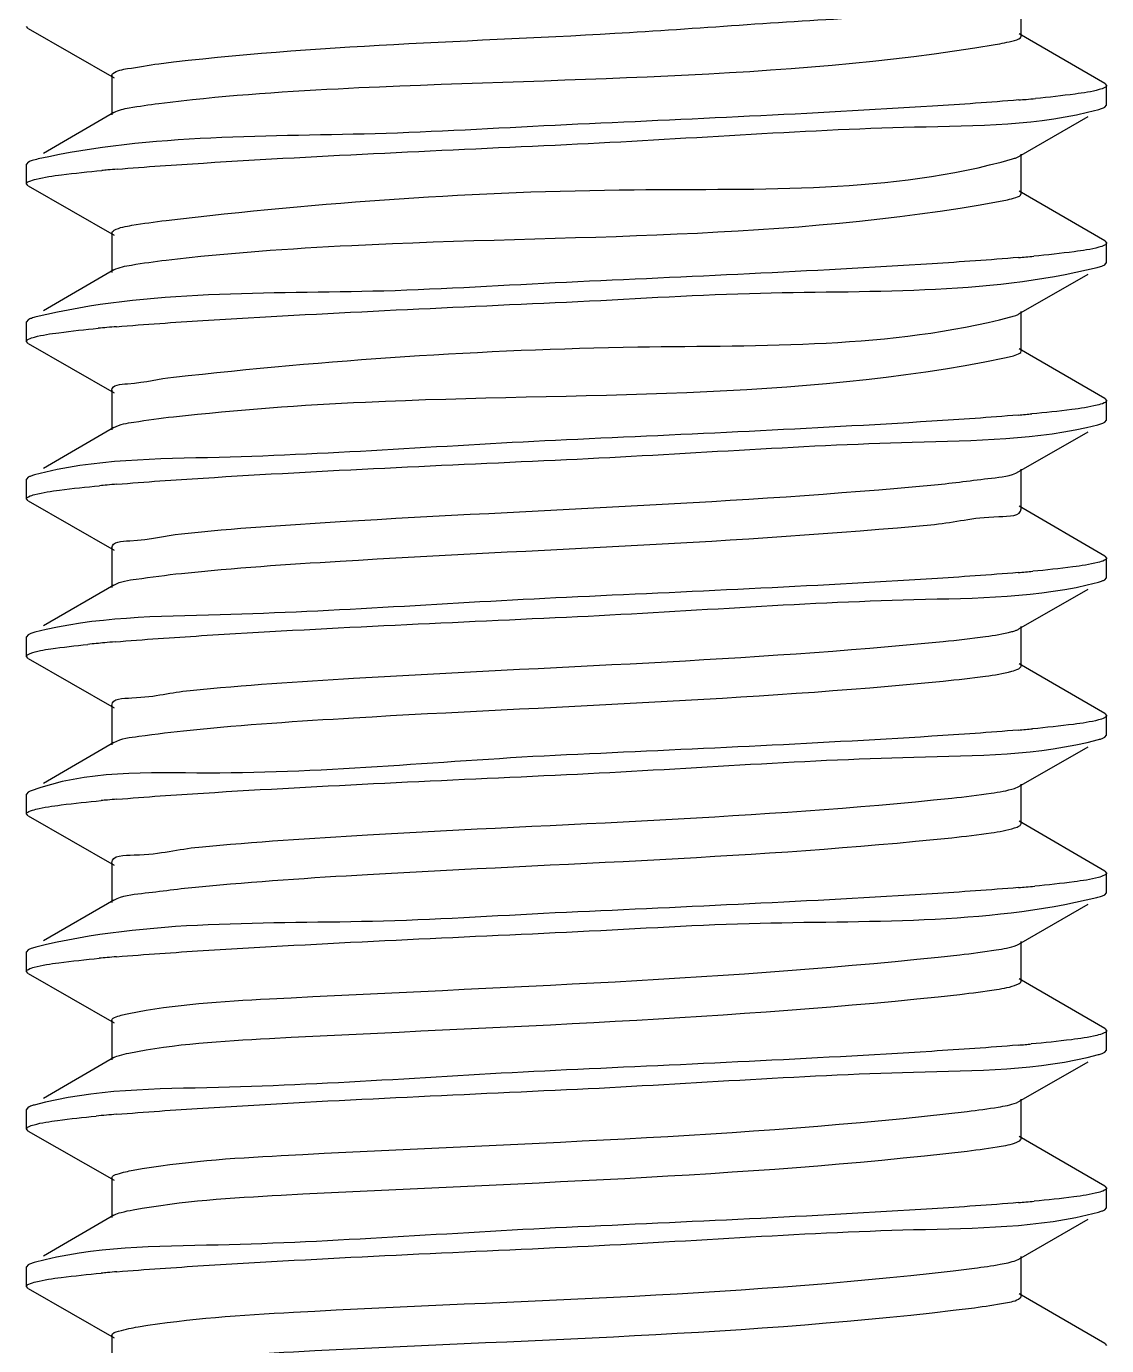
# Model space of a CAD drawing. Extents: x 1247970 to 1725648, y 860327 to 1277876.
# Drawn here: x 1335019.8 to 1335081.4, y 1200043.2 to 1200118.4 of the extents above; entities that cross this region are included whole.
import ezdxf

# ---------------------------------------------------------------- set-up
doc = ezdxf.new("R2010")
doc.units = 0
doc.header["$LTSCALE"] = 1000
doc.header["$MEASUREMENT"] = 0
doc.layers.get('0').update_dxf_attribs({"color": 254})
doc.layers.add('TK', color=4, linetype='Continuous')

# ---------------------------------------------------------------- blocks, each defined once
blk = doc.blocks.new('A$C63786A89')
at = {"linetype": 'Continuous'}
for p, q in [((2059.475, 7474.101), (2059.475, 7476.357)), ((2002.918, 7474.54), (2002.817, 7474.656)), ((2002.918, 7474.54), (2007.808, 7471.733)), ((2064.247, 7471.403), (2059.357, 7474.237)), ((2007.688, 7471.871), (2007.688, 7469.615)), ((2064.247, 7471.403), (2064.345, 7471.289)), ((2064.345, 7470.169), (2064.345, 7471.289)), ((2064.245, 7470.054), (2064.345, 7470.17)), ((2007.806, 7469.751), (2003.785, 7467.42)), ((2059.355, 7467.247), (2063.303, 7469.513)), ((2002.916, 7466.917), (2002.817, 7466.802)), ((2059.475, 7465.128), (2059.475, 7467.384)), ((2002.817, 7465.683), (2002.817, 7466.802)), ((2002.918, 7465.567), (2002.817, 7465.683)), ((2002.918, 7465.567), (2007.808, 7462.76)), ((2064.247, 7462.43), (2059.357, 7465.264)), ((2007.688, 7462.898), (2007.688, 7460.642)), ((2064.247, 7462.43), (2064.345, 7462.317)), ((2064.345, 7461.196), (2064.345, 7462.316)), ((2064.245, 7461.081), (2064.345, 7461.196)), ((2007.806, 7460.778), (2003.785, 7458.447)), ((2059.355, 7458.274), (2063.303, 7460.54)), ((2002.916, 7457.944), (2002.817, 7457.83)), ((2059.475, 7456.155), (2059.475, 7458.411)), ((2002.817, 7456.71), (2002.817, 7457.829)), ((2002.918, 7456.594), (2002.817, 7456.71)), ((2002.918, 7456.594), (2007.808, 7453.788)), ((2064.247, 7453.458), (2059.357, 7456.291)), ((2007.688, 7453.925), (2007.688, 7451.669)), ((2064.247, 7453.458), (2064.345, 7453.342)), ((2064.345, 7452.224), (2064.345, 7453.343)), ((2064.245, 7452.108), (2064.345, 7452.224)), ((2007.806, 7451.805), (2003.785, 7449.474)), ((2059.355, 7449.301), (2063.303, 7451.567)), ((2002.916, 7448.971), (2002.817, 7448.857)), ((2002.817, 7447.737), (2002.817, 7448.857)), ((2059.475, 7447.182), (2059.475, 7449.438)), ((2002.918, 7447.621), (2002.817, 7447.737)), ((2002.918, 7447.621), (2007.808, 7444.815)), ((2064.247, 7444.485), (2059.357, 7447.318)), ((2007.688, 7444.952), (2007.688, 7442.696)), ((2064.247, 7444.485), (2064.345, 7444.37)), ((2064.345, 7443.251), (2064.345, 7444.37)), ((2007.806, 7442.832), (2003.785, 7440.502)), ((2064.245, 7443.135), (2064.345, 7443.251)), ((2059.355, 7440.328), (2063.303, 7442.595)), ((2002.916, 7439.998), (2002.817, 7439.884)), ((2002.817, 7438.764), (2002.817, 7439.884)), ((2059.475, 7438.21), (2059.475, 7440.466)), ((2002.918, 7438.649), (2002.817, 7438.765)), ((2002.918, 7438.649), (2007.808, 7435.842)), ((2064.247, 7435.512), (2059.357, 7438.346)), ((2007.688, 7435.979), (2007.688, 7433.723)), ((2064.247, 7435.512), (2064.345, 7435.398)), ((2064.345, 7434.278), (2064.345, 7435.397)), ((2007.806, 7433.859), (2003.785, 7431.529)), ((2064.245, 7434.162), (2064.345, 7434.278)), ((2059.355, 7431.355), (2063.303, 7433.622)), ((2002.916, 7431.025), (2002.817, 7430.911)), ((2002.817, 7429.791), (2002.817, 7430.911)), ((2003.041, 7431.083), (2002.917, 7431.025)), ((2059.106, 7431.251), (2059.354, 7431.355)), ((2059.475, 7429.237), (2059.475, 7431.493)), ((2002.918, 7429.676), (2002.817, 7429.792)), ((2002.918, 7429.676), (2007.808, 7426.869)), ((2064.247, 7426.539), (2059.357, 7429.373)), ((2007.688, 7427.006), (2007.688, 7424.75)), ((2064.247, 7426.539), (2064.345, 7426.424)), ((2064.345, 7425.305), (2064.345, 7426.424)), ((2007.806, 7424.886), (2003.785, 7422.556)), ((2064.245, 7425.189), (2064.345, 7425.305)), ((2059.355, 7422.383), (2063.303, 7424.649)), ((2002.916, 7422.053), (2002.817, 7421.939)), ((2002.817, 7420.819), (2002.817, 7421.938)), ((2059.224, 7422.321), (2059.355, 7422.383)), ((2059.475, 7420.264), (2059.475, 7422.52)), ((2002.918, 7420.703), (2002.817, 7420.818)), ((2002.918, 7420.703), (2007.808, 7417.896)), ((2064.247, 7417.566), (2059.357, 7420.4)), ((2007.688, 7418.033), (2007.688, 7415.777)), ((2064.247, 7417.566), (2064.345, 7417.451)), ((2064.345, 7416.332), (2064.345, 7417.452)), ((2007.806, 7415.913), (2003.785, 7413.583)), ((2064.245, 7416.216), (2064.345, 7416.332)), ((2059.355, 7413.41), (2063.303, 7415.676)), ((2059.475, 7411.291), (2059.475, 7413.547)), ((2002.916, 7413.08), (2002.817, 7412.965)), ((2002.817, 7411.846), (2002.817, 7412.965)), ((2059.205, 7413.341), (2059.355, 7413.41)), ((2002.918, 7411.73), (2002.817, 7411.846)), ((2002.918, 7411.73), (2007.808, 7408.923)), ((2064.247, 7408.593), (2059.357, 7411.427)), ((2007.688, 7409.061), (2007.688, 7406.805)), ((2064.247, 7408.593), (2064.345, 7408.479)), ((2064.345, 7407.359), (2064.345, 7408.479)), ((2007.806, 7406.941), (2003.785, 7404.61)), ((2064.245, 7407.244), (2064.345, 7407.359)), ((2059.355, 7404.437), (2063.303, 7406.703)), ((2059.475, 7402.318), (2059.475, 7404.574)), ((2002.916, 7404.107), (2002.817, 7403.992)), ((2002.817, 7402.873), (2002.817, 7403.992)), ((2059.183, 7404.36), (2059.355, 7404.437)), ((2002.918, 7402.757), (2002.817, 7402.874)), ((2002.918, 7402.757), (2007.808, 7399.95)), ((2064.247, 7399.62), (2059.357, 7402.454)), ((2007.688, 7400.088), (2007.688, 7397.832)), ((2064.247, 7399.62), (2064.345, 7399.506))]:
    blk.add_line(p, q, dxfattribs=at)
for centre, radius, start, end in [((2049.048, 7591.805), 121.778, 274.84899, 275.05039), ((2050.698, 7573.174), 103.074, 275.04822, 275.34027), ((2016.959, 7358.3), 108.594, 95.02335, 95.20349), ((2018.473, 7341.033), 125.927, 94.77848, 95.02155), ((2048.994, 7583.447), 122.395, 274.84252, 275.0402), ((2050.504, 7566.35), 105.232, 275.03927, 275.28418), ((2016.551, 7353.863), 104.04, 95.04261, 95.31703), ((2018.359, 7333.38), 124.603, 94.79113, 95.04285), ((2048.925, 7575.285), 123.209, 274.8343, 275.02845), ((2050.284, 7559.833), 107.697, 275.02861, 275.22416), ((2016.691, 7343.335), 105.601, 95.03609, 95.27698), ((2018.397, 7323.962), 125.05, 94.78674, 95.0355), ((2048.955, 7565.959), 122.854, 274.83778, 275.03343), ((2050.378, 7549.804), 106.637, 275.03316, 275.2494), ((2015.336, 7349.128), 90.774, 95.09355, 95.70309), ((2018.034, 7319.185), 120.838, 94.82603, 95.10736), ((2048.957, 7556.957), 122.825, 274.83799, 275.03333), ((2050.373, 7540.884), 106.691, 275.03309, 275.24752), ((2016.877, 7323.325), 107.674, 95.02727, 95.22609), ((2018.451, 7305.39), 125.678, 94.78091, 95.0258), ((2049.02, 7547.264), 122.102, 274.84591, 275.04551), ((2050.608, 7529.312), 104.08, 275.04393, 275.31449), ((2016.651, 7316.873), 105.143, 95.03816, 95.28817), ((2018.383, 7297.214), 124.878, 94.78839, 95.03779), ((2048.901, 7539.668), 123.485, 274.83129, 275.02387), ((2050.196, 7524.922), 108.682, 275.02439, 275.19995), ((2016.311, 7311.642), 101.385, 95.05286, 95.38917), ((2018.31, 7289.089), 124.027, 94.79531, 95.05481), ((2049.004, 7529.507), 122.292, 274.84381, 275.04234), ((2050.548, 7512.034), 104.751, 275.04114, 275.29703), ((2016.884, 7296.326), 107.754, 95.02694, 95.22389), ((2018.453, 7278.455), 125.694, 94.78061, 95.02544)]:
    blk.add_arc(centre, radius, start, end, dxfattribs=at)
for points, knots in [([(2010.365, 7472.526), (2019.25, 7473.632), (2033.062, 7473.843), (2049.19, 7475.223), (2056.628, 7475.355), (2059.05, 7476.099)], [0, 0, 0, 0, 0.550139, 0.844315, 1, 1, 1, 1]), ([(2057.997, 7473.616), (2058.369, 7473.678), (2058.773, 7473.775), (2059.473, 7473.953), (2059.474, 7474.101)], [0, 0, 0, 0, 0.717456, 1, 1, 1, 1]), ([(2010.365, 7470.27), (2013.755, 7470.692), (2029.637, 7471.801), (2045.664, 7471.573), (2057.997, 7473.616)], [0, 0, 0, 0, 0.21458, 1, 1, 1, 1]), ([(2007.748, 7471.968), (2007.977, 7472.153), (2008.916, 7472.293), (2009.769, 7472.451), (2010.365, 7472.526)], [0, 0, 0, 0, 0.327967, 1, 1, 1, 1]), ([(2007.689, 7471.871), (2007.689, 7471.888), (2007.702, 7471.927), (2007.731, 7471.954), (2007.748, 7471.968)], [0, 0, 0, 0, 0.434167, 1, 1, 1, 1]), ([(2063.926, 7471.053), (2063.48, 7470.927), (2062.264, 7470.751), (2061.049, 7470.618), (2060.292, 7470.547)], [0, 0, 0, 0, 0.378369, 1, 1, 1, 1]), ([(2064.344, 7471.289), (2064.345, 7471.237), (2064.177, 7471.121), (2064.034, 7471.083), (2063.926, 7471.053)], [0, 0, 0, 0, 0.319042, 1, 1, 1, 1]), ([(2007.806, 7469.751), (2008.068, 7469.902), (2008.95, 7470.061), (2009.8, 7470.199), (2010.365, 7470.27)], [0, 0, 0, 0, 0.347296, 1, 1, 1, 1]), ([(2059.342, 7470.463), (2057.704, 7470.324), (2049.123, 7469.74), (2040.53, 7469.368), (2033.581, 7469.046)], [0, 0, 0, 0, 0.191134, 1, 1, 1, 1]), ([(2033.581, 7467.926), (2040.192, 7468.233), (2050.227, 7469.045), (2060.515, 7468.996), (2063.903, 7469.927)], [0, 0, 0, 0, 0.653213, 1, 1, 1, 1]), ([(2063.903, 7469.927), (2063.97, 7469.945), (2064.087, 7469.981), (2064.199, 7470.028), (2064.244, 7470.054)], [0, 0, 0, 0, 0.577608, 1, 1, 1, 1]), ([(2033.581, 7469.046), (2030.157, 7468.887), (2020.146, 7468.246), (2009.952, 7468.548), (2003.486, 7467.101)], [0, 0, 0, 0, 0.340989, 1, 1, 1, 1]), ([(2007.983, 7466.522), (2009.621, 7466.659), (2018.148, 7467.235), (2026.687, 7467.606), (2033.581, 7467.926)], [0, 0, 0, 0, 0.192379, 1, 1, 1, 1]), ([(2003.486, 7467.101), (2003.369, 7467.074), (2003.176, 7467.026), (2002.986, 7466.957), (2002.917, 7466.917)], [0, 0, 0, 0, 0.599931, 1, 1, 1, 1]), ([(2010.77, 7463.602), (2019.615, 7464.633), (2035.605, 7465.787), (2052.052, 7465.125), (2058.984, 7467.106)], [0, 0, 0, 0, 0.5526, 1, 1, 1, 1]), ([(2058.984, 7467.106), (2059.057, 7467.127), (2059.183, 7467.167), (2059.304, 7467.219), (2059.353, 7467.247)], [0, 0, 0, 0, 0.5729, 1, 1, 1, 1]), ([(2003.376, 7465.955), (2003.85, 7466.071), (2005.098, 7466.247), (2006.346, 7466.377), (2007.11, 7466.446)], [0, 0, 0, 0, 0.388771, 1, 1, 1, 1]), ([(2002.819, 7465.683), (2002.819, 7465.748), (2003.054, 7465.877), (2003.234, 7465.921), (2003.376, 7465.955)], [0, 0, 0, 0, 0.307694, 1, 1, 1, 1]), ([(2010.77, 7461.345), (2014.283, 7461.755), (2030.116, 7462.886), (2046.141, 7462.465), (2058.277, 7464.692)], [0, 0, 0, 0, 0.222808, 1, 1, 1, 1]), ([(2058.277, 7464.692), (2058.579, 7464.747), (2058.92, 7464.827), (2059.473, 7465.004), (2059.474, 7465.128)], [0, 0, 0, 0, 0.712115, 1, 1, 1, 1]), ([(2007.824, 7463.044), (2008.129, 7463.209), (2009.142, 7463.376), (2010.12, 7463.526), (2010.77, 7463.602)], [0, 0, 0, 0, 0.346892, 1, 1, 1, 1]), ([(2007.689, 7462.898), (2007.689, 7462.924), (2007.728, 7462.99), (2007.787, 7463.024), (2007.824, 7463.044)], [0, 0, 0, 0, 0.391455, 1, 1, 1, 1]), ([(2063.903, 7462.073), (2063.446, 7461.948), (2062.205, 7461.77), (2060.966, 7461.637), (2060.195, 7461.565)], [0, 0, 0, 0, 0.379746, 1, 1, 1, 1]), ([(2064.344, 7462.317), (2064.345, 7462.262), (2064.166, 7462.143), (2064.016, 7462.104), (2063.903, 7462.073)], [0, 0, 0, 0, 0.31657, 1, 1, 1, 1]), ([(2007.806, 7460.778), (2008.104, 7460.951), (2009.13, 7461.114), (2010.111, 7461.269), (2010.77, 7461.345)], [0, 0, 0, 0, 0.342311, 1, 1, 1, 1]), ([(2059.327, 7461.489), (2057.689, 7461.35), (2049.113, 7460.767), (2040.525, 7460.395), (2033.581, 7460.073)], [0, 0, 0, 0, 0.191265, 1, 1, 1, 1]), ([(2033.581, 7458.953), (2037.055, 7459.114), (2047.099, 7459.792), (2057.378, 7459.335), (2063.801, 7460.927)], [0, 0, 0, 0, 0.344481, 1, 1, 1, 1]), ([(2063.801, 7460.927), (2063.89, 7460.949), (2064.041, 7460.991), (2064.188, 7461.049), (2064.244, 7461.081)], [0, 0, 0, 0, 0.588486, 1, 1, 1, 1]), ([(2033.581, 7460.073), (2030.113, 7459.912), (2020.074, 7459.239), (2009.805, 7459.676), (2003.376, 7458.102)], [0, 0, 0, 0, 0.344054, 1, 1, 1, 1]), ([(2007.952, 7457.547), (2009.59, 7457.684), (2018.127, 7458.261), (2026.676, 7458.633), (2033.581, 7458.953)], [0, 0, 0, 0, 0.192137, 1, 1, 1, 1]), ([(2003.376, 7458.102), (2003.283, 7458.079), (2003.127, 7458.036), (2002.975, 7457.977), (2002.917, 7457.944)], [0, 0, 0, 0, 0.590675, 1, 1, 1, 1]), ([(2011.2, 7454.677), (2019.98, 7455.64), (2035.813, 7456.752), (2052.02, 7456.303), (2058.894, 7458.109)], [0, 0, 0, 0, 0.554103, 1, 1, 1, 1]), ([(2058.894, 7458.109), (2058.986, 7458.133), (2059.142, 7458.178), (2059.294, 7458.24), (2059.353, 7458.274)], [0, 0, 0, 0, 0.582193, 1, 1, 1, 1]), ([(2003.281, 7456.958), (2003.732, 7457.079), (2004.946, 7457.254), (2006.159, 7457.385), (2006.91, 7457.455)], [0, 0, 0, 0, 0.38235, 1, 1, 1, 1]), ([(2002.819, 7456.71), (2002.819, 7456.767), (2003.007, 7456.886), (2003.163, 7456.926), (2003.281, 7456.958)], [0, 0, 0, 0, 0.315318, 1, 1, 1, 1]), ([(2011.2, 7452.421), (2014.833, 7452.82), (2030.597, 7453.978), (2046.617, 7453.316), (2058.528, 7455.768)], [0, 0, 0, 0, 0.231091, 1, 1, 1, 1]), ([(2058.528, 7455.768), (2058.767, 7455.817), (2059.05, 7455.882), (2059.473, 7456.053), (2059.473, 7456.155)], [0, 0, 0, 0, 0.705113, 1, 1, 1, 1]), ([(2007.69, 7453.925), (2007.688, 7454.248), (2009.485, 7454.322), (2010.324, 7454.581), (2011.2, 7454.677)], [0, 0, 0, 0, 0.268217, 1, 1, 1, 1]), ([(2063.801, 7453.074), (2063.331, 7452.957), (2062.091, 7452.782), (2060.851, 7452.653), (2060.09, 7452.583)], [0, 0, 0, 0, 0.387955, 1, 1, 1, 1]), ([(2064.344, 7453.342), (2064.343, 7453.279), (2064.116, 7453.152), (2063.939, 7453.108), (2063.801, 7453.074)], [0, 0, 0, 0, 0.309067, 1, 1, 1, 1]), ([(2007.806, 7451.805), (2008.142, 7452.001), (2009.322, 7452.166), (2010.442, 7452.338), (2011.2, 7452.421)], [0, 0, 0, 0, 0.337908, 1, 1, 1, 1]), ([(2059.308, 7452.514), (2057.67, 7452.376), (2049.1, 7451.794), (2040.519, 7451.422), (2033.581, 7451.1)], [0, 0, 0, 0, 0.191406, 1, 1, 1, 1]), ([(2033.581, 7449.98), (2040.148, 7450.285), (2050.176, 7451.056), (2060.418, 7451.082), (2063.842, 7451.965)], [0, 0, 0, 0, 0.650199, 1, 1, 1, 1]), ([(2063.842, 7451.965), (2063.923, 7451.986), (2064.06, 7452.025), (2064.192, 7452.078), (2064.244, 7452.108)], [0, 0, 0, 0, 0.584348, 1, 1, 1, 1]), ([(2033.581, 7451.1), (2026.986, 7450.794), (2016.953, 7449.997), (2006.682, 7450.018), (2003.281, 7449.105)], [0, 0, 0, 0, 0.652165, 1, 1, 1, 1]), ([(2007.962, 7448.575), (2009.601, 7448.712), (2018.135, 7449.289), (2026.68, 7449.66), (2033.581, 7449.98)], [0, 0, 0, 0, 0.19222, 1, 1, 1, 1]), ([(2003.281, 7449.105), (2003.209, 7449.085), (2003.084, 7449.048), (2002.964, 7448.998), (2002.917, 7448.971)], [0, 0, 0, 0, 0.580887, 1, 1, 1, 1]), ([(2054.538, 7448.542), (2055.626, 7448.644), (2057.206, 7448.874), (2058.89, 7449.034), (2059.354, 7449.301)], [0, 0, 0, 0, 0.671657, 1, 1, 1, 1]), ([(2003.303, 7447.991), (2003.763, 7448.112), (2004.992, 7448.287), (2006.22, 7448.418), (2006.979, 7448.489)], [0, 0, 0, 0, 0.383748, 1, 1, 1, 1]), ([(2011.657, 7445.753), (2014.658, 7446.064), (2028.953, 7447.036), (2043.28, 7447.485), (2054.538, 7448.542)], [0, 0, 0, 0, 0.210603, 1, 1, 1, 1]), ([(2002.819, 7447.737), (2002.819, 7447.796), (2003.018, 7447.918), (2003.179, 7447.959), (2003.303, 7447.991)], [0, 0, 0, 0, 0.31327, 1, 1, 1, 1]), ([(2054.538, 7446.286), (2055.765, 7446.401), (2056.912, 7446.793), (2059.471, 7446.735), (2059.473, 7447.182)], [0, 0, 0, 0, 0.73385, 1, 1, 1, 1]), ([(2011.657, 7443.497), (2014.658, 7443.808), (2028.953, 7444.78), (2043.28, 7445.229), (2054.538, 7446.286)], [0, 0, 0, 0, 0.210603, 1, 1, 1, 1]), ([(2007.69, 7444.952), (2007.689, 7445.315), (2009.731, 7445.35), (2010.668, 7445.651), (2011.657, 7445.753)], [0, 0, 0, 0, 0.267228, 1, 1, 1, 1]), ([(2064.344, 7444.37), (2064.344, 7444.31), (2064.136, 7444.186), (2063.971, 7444.145), (2063.842, 7444.112)], [0, 0, 0, 0, 0.311734, 1, 1, 1, 1]), ([(2063.842, 7444.112), (2063.377, 7443.992), (2062.138, 7443.816), (2060.899, 7443.684), (2060.135, 7443.614)], [0, 0, 0, 0, 0.384815, 1, 1, 1, 1]), ([(2007.806, 7442.832), (2008.183, 7443.052), (2009.525, 7443.216), (2010.793, 7443.408), (2011.657, 7443.497)], [0, 0, 0, 0, 0.334035, 1, 1, 1, 1]), ([(2059.316, 7443.542), (2057.678, 7443.403), (2049.105, 7442.821), (2040.521, 7442.449), (2033.581, 7442.127)], [0, 0, 0, 0, 0.191347, 1, 1, 1, 1]), ([(2033.581, 7441.007), (2040.179, 7441.314), (2050.213, 7442.113), (2060.487, 7442.087), (2063.886, 7443.003)], [0, 0, 0, 0, 0.652317, 1, 1, 1, 1]), ([(2063.886, 7443.003), (2063.957, 7443.023), (2064.079, 7443.059), (2064.197, 7443.108), (2064.244, 7443.135)], [0, 0, 0, 0, 0.579628, 1, 1, 1, 1]), ([(2033.581, 7442.127), (2027.002, 7441.822), (2016.972, 7441.04), (2006.718, 7441.033), (2003.303, 7440.138)], [0, 0, 0, 0, 0.65104, 1, 1, 1, 1]), ([(2007.868, 7439.594), (2009.506, 7439.733), (2018.071, 7440.314), (2026.648, 7440.686), (2033.581, 7441.007)], [0, 0, 0, 0, 0.191465, 1, 1, 1, 1]), ([(2003.303, 7440.138), (2003.226, 7440.118), (2003.094, 7440.079), (2002.967, 7440.027), (2002.917, 7439.998)], [0, 0, 0, 0, 0.583377, 1, 1, 1, 1]), ([(2055.044, 7439.618), (2055.846, 7439.697), (2057.149, 7439.845), (2058.453, 7440.042), (2058.942, 7440.176)], [0, 0, 0, 0, 0.613528, 1, 1, 1, 1]), ([(2058.942, 7440.176), (2059.024, 7440.198), (2059.164, 7440.24), (2059.3, 7440.297), (2059.354, 7440.328)], [0, 0, 0, 0, 0.578191, 1, 1, 1, 1]), ([(2003.041, 7438.937), (2003.411, 7439.079), (2004.517, 7439.245), (2005.609, 7439.381), (2006.315, 7439.452)], [0, 0, 0, 0, 0.358538, 1, 1, 1, 1]), ([(2012.139, 7436.829), (2015.238, 7437.134), (2029.54, 7438.096), (2043.879, 7438.517), (2055.044, 7439.618)], [0, 0, 0, 0, 0.217221, 1, 1, 1, 1]), ([(2002.819, 7438.765), (2002.819, 7438.799), (2002.896, 7438.881), (2002.983, 7438.914), (2003.041, 7438.937)], [0, 0, 0, 0, 0.35285, 1, 1, 1, 1]), ([(2055.044, 7437.362), (2055.846, 7437.441), (2057.149, 7437.588), (2058.453, 7437.786), (2058.942, 7437.92)], [0, 0, 0, 0, 0.613528, 1, 1, 1, 1]), ([(2058.942, 7437.92), (2059.078, 7437.957), (2059.258, 7438.004), (2059.473, 7438.144), (2059.473, 7438.21)], [0, 0, 0, 0, 0.682917, 1, 1, 1, 1]), ([(2007.69, 7435.979), (2007.69, 7436.384), (2009.99, 7436.375), (2011.031, 7436.72), (2012.139, 7436.829)], [0, 0, 0, 0, 0.266589, 1, 1, 1, 1]), ([(2012.139, 7434.573), (2015.238, 7434.878), (2029.54, 7435.84), (2043.879, 7436.261), (2055.044, 7437.362)], [0, 0, 0, 0, 0.217221, 1, 1, 1, 1]), ([(2064.344, 7435.398), (2064.345, 7435.342), (2064.158, 7435.221), (2064.003, 7435.182), (2063.886, 7435.15)], [0, 0, 0, 0, 0.314936, 1, 1, 1, 1]), ([(2007.807, 7433.859), (2008.226, 7434.103), (2009.739, 7434.266), (2011.163, 7434.477), (2012.139, 7434.573)], [0, 0, 0, 0, 0.330677, 1, 1, 1, 1]), ([(2059.316, 7434.569), (2057.678, 7434.43), (2049.105, 7433.848), (2040.521, 7433.476), (2033.581, 7433.154)], [0, 0, 0, 0, 0.191353, 1, 1, 1, 1]), ([(2063.886, 7435.15), (2063.421, 7435.025), (2062.165, 7434.847), (2060.91, 7434.713), (2060.131, 7434.641)], [0, 0, 0, 0, 0.380766, 1, 1, 1, 1]), ([(2033.581, 7432.035), (2040.176, 7432.341), (2050.209, 7433.136), (2060.479, 7433.117), (2063.881, 7434.029)], [0, 0, 0, 0, 0.652112, 1, 1, 1, 1]), ([(2063.881, 7434.029), (2063.953, 7434.049), (2064.077, 7434.086), (2064.197, 7434.135), (2064.244, 7434.162)], [0, 0, 0, 0, 0.580153, 1, 1, 1, 1]), ([(2033.581, 7433.154), (2026.779, 7432.838), (2016.772, 7431.752), (2006.211, 7432.306), (2003.041, 7431.083)], [0, 0, 0, 0, 0.667177, 1, 1, 1, 1]), ([(2007.977, 7430.63), (2009.615, 7430.768), (2018.144, 7431.343), (2026.685, 7431.714), (2033.581, 7432.035)], [0, 0, 0, 0, 0.192328, 1, 1, 1, 1]), ([(2055.525, 7430.694), (2056.276, 7430.772), (2057.473, 7430.918), (2058.675, 7431.11), (2059.106, 7431.251)], [0, 0, 0, 0, 0.624786, 1, 1, 1, 1]), ([(2002.819, 7429.792), (2002.819, 7429.856), (2003.047, 7429.982), (2003.222, 7430.026), (2003.361, 7430.06)], [0, 0, 0, 0, 0.309247, 1, 1, 1, 1]), ([(2003.361, 7430.06), (2003.83, 7430.177), (2005.069, 7430.352), (2006.309, 7430.482), (2007.069, 7430.551)], [0, 0, 0, 0, 0.38789, 1, 1, 1, 1]), ([(2012.646, 7427.905), (2015.839, 7428.204), (2030.132, 7429.156), (2044.468, 7429.545), (2055.525, 7430.694)], [0, 0, 0, 0, 0.22384, 1, 1, 1, 1]), ([(2055.525, 7428.438), (2056.276, 7428.516), (2057.473, 7428.662), (2058.675, 7428.854), (2059.106, 7428.995)], [0, 0, 0, 0, 0.624786, 1, 1, 1, 1]), ([(2059.106, 7428.995), (2059.201, 7429.027), (2059.336, 7429.069), (2059.473, 7429.186), (2059.473, 7429.237)], [0, 0, 0, 0, 0.665219, 1, 1, 1, 1]), ([(2007.69, 7427.006), (2007.692, 7427.455), (2010.262, 7427.395), (2011.414, 7427.789), (2012.646, 7427.905)], [0, 0, 0, 0, 0.266137, 1, 1, 1, 1]), ([(2012.646, 7425.649), (2015.839, 7425.948), (2030.132, 7426.9), (2044.468, 7427.289), (2055.525, 7428.438)], [0, 0, 0, 0, 0.22384, 1, 1, 1, 1]), ([(2064.344, 7426.424), (2064.344, 7426.368), (2064.155, 7426.248), (2063.999, 7426.208), (2063.881, 7426.176)], [0, 0, 0, 0, 0.315181, 1, 1, 1, 1]), ([(2007.807, 7424.886), (2008.27, 7425.156), (2009.965, 7425.314), (2011.552, 7425.546), (2012.646, 7425.649)], [0, 0, 0, 0, 0.327706, 1, 1, 1, 1]), ([(2059.335, 7425.598), (2057.697, 7425.459), (2049.118, 7424.876), (2040.528, 7424.504), (2033.581, 7424.181)], [0, 0, 0, 0, 0.191194, 1, 1, 1, 1]), ([(2063.881, 7426.176), (2063.429, 7426.055), (2062.214, 7425.88), (2061, 7425.749), (2060.248, 7425.679)], [0, 0, 0, 0, 0.38241, 1, 1, 1, 1]), ([(2033.581, 7423.062), (2037.049, 7423.223), (2047.088, 7423.895), (2057.355, 7423.461), (2063.785, 7425.032)], [0, 0, 0, 0, 0.344, 1, 1, 1, 1]), ([(2063.785, 7425.032), (2063.878, 7425.055), (2064.034, 7425.097), (2064.186, 7425.156), (2064.244, 7425.189)], [0, 0, 0, 0, 0.590008, 1, 1, 1, 1]), ([(2033.581, 7424.181), (2030.107, 7424.02), (2020.063, 7423.342), (2009.783, 7423.801), (2003.361, 7422.207)], [0, 0, 0, 0, 0.344517, 1, 1, 1, 1]), ([(2007.959, 7421.656), (2009.597, 7421.793), (2018.132, 7422.37), (2026.679, 7422.741), (2033.581, 7423.062)], [0, 0, 0, 0, 0.192196, 1, 1, 1, 1]), ([(2003.361, 7422.207), (2003.271, 7422.185), (2003.12, 7422.143), (2002.973, 7422.085), (2002.917, 7422.053)], [0, 0, 0, 0, 0.589211, 1, 1, 1, 1]), ([(2055.981, 7421.769), (2056.674, 7421.846), (2057.757, 7421.991), (2058.852, 7422.173), (2059.224, 7422.321)], [0, 0, 0, 0, 0.635562, 1, 1, 1, 1]), ([(2002.819, 7420.818), (2002.818, 7420.873), (2002.999, 7420.992), (2003.149, 7421.031), (2003.264, 7421.062)], [0, 0, 0, 0, 0.316375, 1, 1, 1, 1]), ([(2003.264, 7421.062), (2003.72, 7421.187), (2004.957, 7421.364), (2006.192, 7421.497), (2006.96, 7421.568)], [0, 0, 0, 0, 0.380139, 1, 1, 1, 1]), ([(2008.645, 7418.423), (2011.277, 7418.962), (2027.135, 7419.877), (2042.926, 7420.334), (2055.981, 7421.769)], [0, 0, 0, 0, 0.169802, 1, 1, 1, 1]), ([(2055.981, 7419.513), (2056.681, 7419.59), (2057.768, 7419.737), (2058.87, 7419.92), (2059.239, 7420.071)], [0, 0, 0, 0, 0.638028, 1, 1, 1, 1]), ([(2059.239, 7420.071), (2059.301, 7420.097), (2059.395, 7420.135), (2059.473, 7420.226), (2059.473, 7420.264)], [0, 0, 0, 0, 0.640616, 1, 1, 1, 1]), ([(2008.645, 7416.167), (2011.277, 7416.706), (2027.135, 7417.621), (2042.926, 7418.078), (2055.981, 7419.513)], [0, 0, 0, 0, 0.169802, 1, 1, 1, 1]), ([(2007.689, 7418.033), (2007.69, 7418.137), (2008.118, 7418.308), (2008.403, 7418.373), (2008.645, 7418.423)], [0, 0, 0, 0, 0.294553, 1, 1, 1, 1]), ([(2064.344, 7417.451), (2064.344, 7417.386), (2064.108, 7417.257), (2063.928, 7417.213), (2063.785, 7417.179)], [0, 0, 0, 0, 0.307489, 1, 1, 1, 1]), ([(2059.301, 7416.622), (2057.663, 7416.484), (2049.095, 7415.902), (2040.516, 7415.53), (2033.581, 7415.208)], [0, 0, 0, 0, 0.191467, 1, 1, 1, 1]), ([(2063.785, 7417.179), (2063.31, 7417.062), (2062.061, 7416.887), (2060.811, 7416.757), (2060.046, 7416.688)], [0, 0, 0, 0, 0.388857, 1, 1, 1, 1]), ([(2007.807, 7415.913), (2007.906, 7415.971), (2008.187, 7416.065), (2008.471, 7416.131), (2008.645, 7416.167)], [0, 0, 0, 0, 0.391027, 1, 1, 1, 1]), ([(2033.581, 7414.089), (2040.171, 7414.395), (2050.203, 7415.186), (2060.467, 7415.175), (2063.874, 7416.082)], [0, 0, 0, 0, 0.651748, 1, 1, 1, 1]), ([(2063.874, 7416.082), (2063.947, 7416.101), (2064.074, 7416.139), (2064.196, 7416.189), (2064.244, 7416.216)], [0, 0, 0, 0, 0.580952, 1, 1, 1, 1]), ([(2033.581, 7415.208), (2026.973, 7414.902), (2016.938, 7414.092), (2006.654, 7414.136), (2003.264, 7413.209)], [0, 0, 0, 0, 0.65304, 1, 1, 1, 1]), ([(2007.942, 7412.682), (2009.579, 7412.819), (2018.12, 7413.397), (2026.673, 7413.768), (2033.581, 7414.089)], [0, 0, 0, 0, 0.191995, 1, 1, 1, 1]), ([(2003.264, 7413.209), (2003.195, 7413.19), (2003.077, 7413.154), (2002.962, 7413.106), (2002.917, 7413.08)], [0, 0, 0, 0, 0.578869, 1, 1, 1, 1]), ([(2008.897, 7409.499), (2011.679, 7410.007), (2027.572, 7410.986), (2043.448, 7411.33), (2056.411, 7412.845)], [0, 0, 0, 0, 0.178063, 1, 1, 1, 1]), ([(2056.411, 7412.845), (2057.001, 7412.914), (2057.936, 7413.044), (2058.876, 7413.215), (2059.205, 7413.341)], [0, 0, 0, 0, 0.627446, 1, 1, 1, 1]), ([(2002.819, 7411.846), (2002.819, 7411.9), (2002.995, 7412.017), (2003.144, 7412.056), (2003.257, 7412.087)], [0, 0, 0, 0, 0.317774, 1, 1, 1, 1]), ([(2003.257, 7412.087), (2003.694, 7412.208), (2004.876, 7412.381), (2006.056, 7412.51), (2006.789, 7412.579)], [0, 0, 0, 0, 0.381234, 1, 1, 1, 1]), ([(2059.343, 7411.147), (2059.379, 7411.167), (2059.436, 7411.201), (2059.474, 7411.265), (2059.474, 7411.291)], [0, 0, 0, 0, 0.606941, 1, 1, 1, 1]), ([(2008.897, 7407.243), (2011.679, 7407.751), (2027.572, 7408.73), (2043.448, 7409.074), (2056.411, 7410.589)], [0, 0, 0, 0, 0.178063, 1, 1, 1, 1]), ([(2056.411, 7410.589), (2057.058, 7410.665), (2058.031, 7410.815), (2059.04, 7410.981), (2059.343, 7411.147)], [0, 0, 0, 0, 0.653827, 1, 1, 1, 1]), ([(2007.689, 7409.061), (2007.69, 7409.186), (2008.249, 7409.363), (2008.592, 7409.443), (2008.897, 7409.499)], [0, 0, 0, 0, 0.287626, 1, 1, 1, 1]), ([(2064.344, 7408.479), (2064.344, 7408.422), (2064.152, 7408.301), (2063.994, 7408.26), (2063.874, 7408.228)], [0, 0, 0, 0, 0.314541, 1, 1, 1, 1]), ([(2059.33, 7407.652), (2057.692, 7407.513), (2049.115, 7406.93), (2040.526, 7406.558), (2033.581, 7406.236)], [0, 0, 0, 0, 0.191235, 1, 1, 1, 1]), ([(2063.874, 7408.228), (2063.419, 7408.107), (2062.196, 7407.932), (2060.975, 7407.801), (2060.218, 7407.73)], [0, 0, 0, 0, 0.382746, 1, 1, 1, 1]), ([(2007.807, 7406.941), (2007.932, 7407.013), (2008.299, 7407.123), (2008.667, 7407.201), (2008.897, 7407.243)], [0, 0, 0, 0, 0.379969, 1, 1, 1, 1]), ([(2033.581, 7405.116), (2040.174, 7405.422), (2050.206, 7406.216), (2060.474, 7406.2), (2063.878, 7407.11)], [0, 0, 0, 0, 0.651961, 1, 1, 1, 1]), ([(2063.878, 7407.11), (2063.951, 7407.129), (2064.075, 7407.166), (2064.196, 7407.216), (2064.244, 7407.244)], [0, 0, 0, 0, 0.580498, 1, 1, 1, 1]), ([(2033.581, 7406.236), (2026.967, 7405.928), (2016.931, 7405.114), (2006.641, 7405.167), (2003.257, 7404.234)], [0, 0, 0, 0, 0.653526, 1, 1, 1, 1]), ([(2007.977, 7403.712), (2009.616, 7403.849), (2018.145, 7404.425), (2026.685, 7404.796), (2033.581, 7405.116)], [0, 0, 0, 0, 0.192333, 1, 1, 1, 1]), ([(2003.257, 7404.234), (2003.189, 7404.215), (2003.073, 7404.18), (2002.961, 7404.133), (2002.917, 7404.107)], [0, 0, 0, 0, 0.577996, 1, 1, 1, 1]), ([(2009.178, 7400.575), (2012.104, 7401.057), (2028.021, 7402.081), (2043.96, 7402.315), (2056.814, 7403.921)], [0, 0, 0, 0, 0.186277, 1, 1, 1, 1]), ([(2056.814, 7403.921), (2057.307, 7403.983), (2058.101, 7404.097), (2058.895, 7404.254), (2059.183, 7404.36)], [0, 0, 0, 0, 0.618057, 1, 1, 1, 1]), ([(2002.819, 7402.874), (2002.819, 7402.937), (2003.046, 7403.063), (2003.221, 7403.107), (2003.359, 7403.141)], [0, 0, 0, 0, 0.309455, 1, 1, 1, 1]), ([(2003.359, 7403.141), (2003.829, 7403.258), (2005.07, 7403.433), (2006.311, 7403.563), (2007.073, 7403.633)], [0, 0, 0, 0, 0.387688, 1, 1, 1, 1]), ([(2059.417, 7402.223), (2059.433, 7402.236), (2059.461, 7402.264), (2059.474, 7402.302), (2059.474, 7402.318)], [0, 0, 0, 0, 0.563874, 1, 1, 1, 1]), ([(2009.178, 7398.319), (2012.104, 7398.801), (2028.021, 7399.825), (2043.96, 7400.059), (2056.814, 7401.665)], [0, 0, 0, 0, 0.186277, 1, 1, 1, 1]), ([(2056.814, 7401.665), (2057.408, 7401.739), (2058.255, 7401.898), (2059.192, 7402.037), (2059.417, 7402.223)], [0, 0, 0, 0, 0.672924, 1, 1, 1, 1]), ([(2007.689, 7400.088), (2007.689, 7400.237), (2008.397, 7400.415), (2008.803, 7400.513), (2009.178, 7400.575)], [0, 0, 0, 0, 0.282302, 1, 1, 1, 1])]:
    blk.add_open_spline(points, degree=3, knots=knots, dxfattribs=at)

msp = doc.modelspace()

# ---------------------------------------------------------------- block references
at = {"layer": 'TK'}
msp.add_blockref('A$C63786A89', (1333017.03, 1192643.735, -355), dxfattribs=at)

doc.saveas('drawing.dxf')
